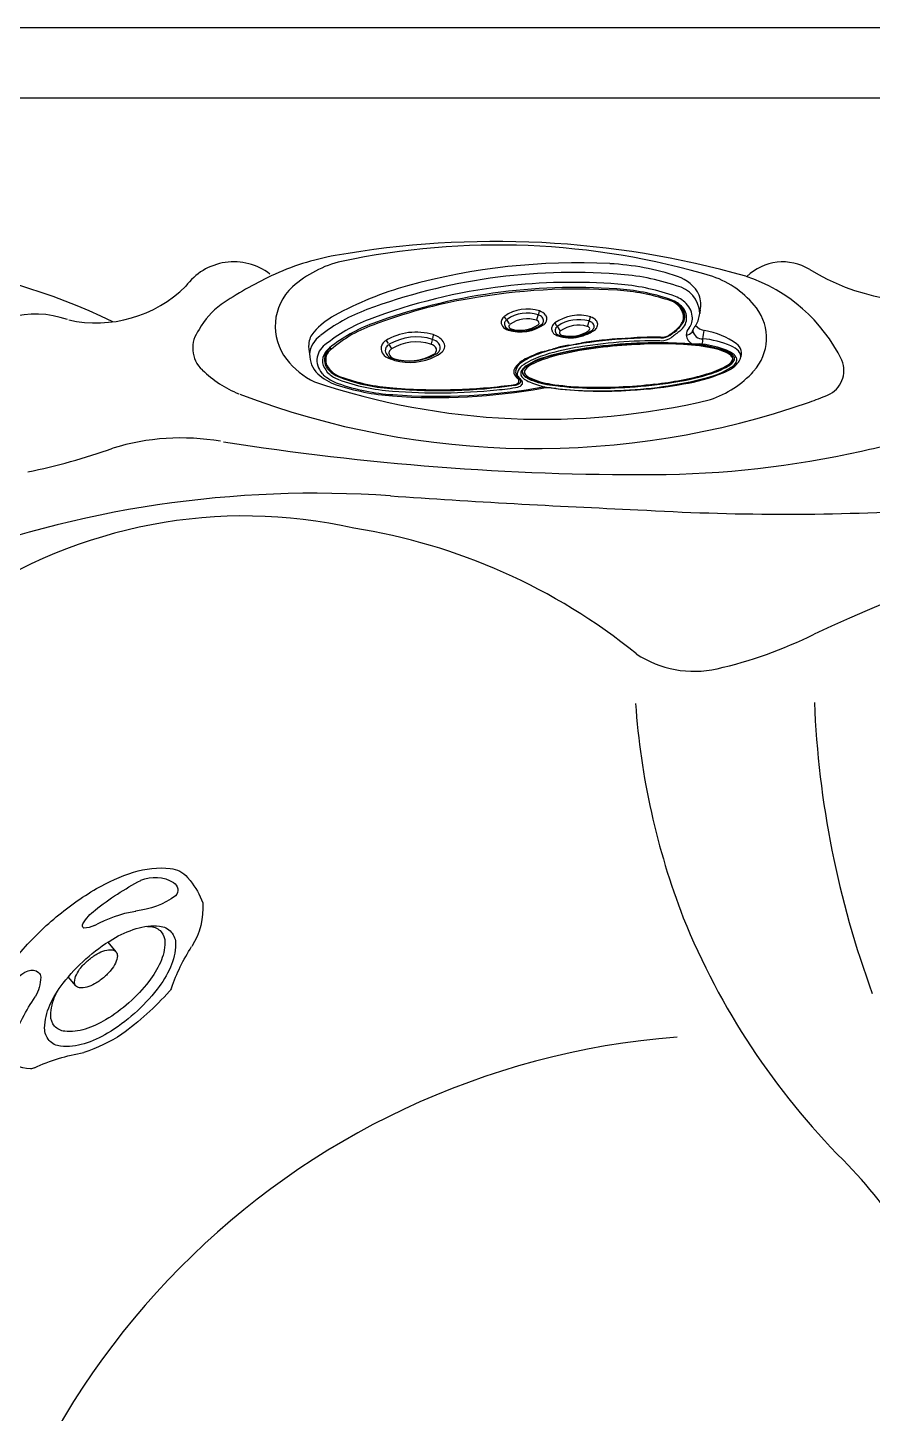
# Model space of a CAD drawing. Extents: x 944 to 1031, y 781 to 934.
# Drawn here: x 963.87 to 978.94, y 864.95 to 889.68 of the extents above; entities that cross this region are included whole.
import ezdxf

# ---------------------------------------------------------------- set-up
doc = ezdxf.new("R2010")
doc.units = 0
doc.header["$MEASUREMENT"] = 0
for name, color, linetype in [('1', 4, 'Continuous'), ('PARTS', 7, 'Continuous'), ('SHELL', 3, 'Continuous')]:
    doc.layers.add(name, color=color, linetype=linetype)

# ---------------------------------------------------------------- blocks, each defined once
blk = doc.blocks.new('AUX PANEL')
at = {"layer": '1', "color": 3}
for p, q in [((4.09, 0.706), (4.105, 0.761)), ((3.509, 0.604), (3.478, 0.65)), ((3.575, 0.518), (3.53, 0.586)), ((4.058, 0.603), (4.081, 0.683)), ((4.38, 0.551), (4.414, 0.5)), ((4.986, 0.589), (4.966, 0.51)), ((4.997, 0.611), (5.013, 0.673)), ((2.208, 0.231), (2.221, 0.292)), ((4.479, 0.418), (4.435, 0.484)), ((1.381, 0.18), (1.412, 0.125)), ((1.475, 0.043), (1.435, 0.111)), ((2.197, 0.211), (2.18, 0.135))]:
    blk.add_line(p, q, dxfattribs=at)
at = {"layer": '1', "color": 2}
for centre, radius, start, end in [((4.985, -9.767), 11.402, 88.2128, 106.5253), ((5.198, -2.936), 4.567, 72.7244, 88.2128), ((6.355, 0.783), 0.673, 27.941, 72.7244), ((3.446, -4.582), 5.993, 106.5253, 120.0224), ((6.52, 0.928), 0.461, 347.4297, 21.5705), ((3.902, 0.081), 0.71, 73.3731, 126.6286), ((4.04, 0.544), 0.226, 39.2156, 73.3731), ((6.497, 0.801), 0.467, 330.2411, 356.5702), ((7.096, 0.785), 0.134, 161.0592, 185.0976), ((1.16, -0.625), 1.423, 120.0224, 139.1091), ((3.546, 0.549), 0.122, 123.8991, 191.1005), ((3.557, 0.551), 0.133, 191.1005, 239.2691), ((3.756, 1.11), 0.73, 253.8892, 306.3578), ((4.106, 0.625), 0.133, 308.5481, 353.0694), ((4.135, 0.622), 0.104, 353.0694, 39.2156), ((4.521, 0.398), 0.209, 132.6044, 153.8236), ((4.823, -0.049), 0.747, 74.7178, 126.4448), ((4.964, 0.465), 0.213, 43.2785, 74.7178), ((5.042, 0.539), 0.105, 2.3795, 43.2785), ((5.034, 0.539), 0.113, 318.9553, 2.3795), ((0.353, 0.073), 0.356, 139.1091, 177.165), ((1.932, -0.719), 1.059, 74.5553, 122.303), ((2.119, -0.041), 0.356, 39.1161, 74.5553), ((3.655, 0.716), 0.324, 239.2691, 251.6989), ((4.41, 0.452), 0.0848, 153.8236, 197.8039), ((4.49, 0.478), 0.169, 197.8039, 216.3234), ((4.452, 0.45), 0.122, 216.3234, 246.3113), ((4.591, 0.767), 0.468, 246.3113, 256.5178), ((4.649, 1.008), 0.716, 256.5178, 287.4956), ((4.599, 1.167), 0.882, 287.4956, 301.8398), ((4.935, 0.625), 0.244, 301.8398, 318.9553), ((6.881, -0.821), 1.3, 54.6823, 82.229), ((0.575, 0.062), 0.579, 177.165, 195.0902), ((1.456, 0.037), 0.166, 124.9572, 195.5352), ((2.29, 0.098), 0.136, 312.1345, 39.1161), ((7.51, 0.068), 0.211, 336.4607, 54.6823), ((7.58, 0.021), 0.129, 343.1859, 45.0041), ((0.491, -0.088), 0.474, 179.8157, 227.6318), ((1.455, 0.036), 0.164, 195.5352, 241.4325), ((1.697, 0.481), 0.671, 241.4325, 256.2015), ((1.785, 0.84), 1.041, 256.2015, 297.5534), ((2.013, 0.404), 0.548, 297.5534, 312.1345), ((7.001, 0.653), 1.015, 293.4583, 302.5562), ((7.298, 0.187), 0.462, 302.5562, 320.7933), ((7.452, 0.062), 0.264, 320.7933, 342.7195), ((0.754, 0.2), 0.864, 227.6318, 252.8661), ((5.26, 6.446), 7.085, 274.0179, 281.6923), ((6.133, 2.652), 3.194, 280.147, 293.4583), ((1.747, 3.422), 4.235, 252.8661, 266.7927), ((2.089, 9.947), 10.769, 266.9181, 281.2009), ((4.278, -1.121), 0.513, 88.3059, 100.9296), ((4.256, -1.934), 1.326, 82.8545, 88.4017), ((5.11, 6.4), 7.051, 264.3901, 275.2555)]:
    blk.add_arc(centre, radius, start, end, dxfattribs=at)
at = {"layer": '1', "color": 3}
for centre, radius, start, end in [((4.898, -9.084), 10.546, 86.8632, 111.5506), ((4.88, -8.986), 10.271, 86.5699, 97.9706), ((5.294, -2.689), 4.139, 72.501, 87.4952), ((5.25, -2.804), 4.079, 72.6462, 86.5699), ((6.434, 0.738), 0.531, 4.3959, 78.6317), ((4.876, -8.962), 10.247, 97.9706, 111.8262), ((4.94, -9.286), 10.481, 87.0677, 111.2921), ((5.003, -9.862), 11.03, 87.4903, 101.2777), ((5.273, -2.793), 3.981, 73.2277, 87.0677), ((5.302, -2.643), 3.805, 73.2962, 87.2313), ((6.31, 0.63), 0.392, 35.432, 77.2832), ((6.317, 0.64), 0.371, 16.1555, 77.5899), ((6.26, 0.484), 0.557, 47.3073, 73.2277), ((6.266, 0.448), 0.672, 50.6403, 72.6462), ((4.522, -7.881), 8.993, 100.738, 112.1152), ((6.222, 0.449), 0.593, 49.076, 63.9015), ((6.442, 0.704), 0.257, 0.3358, 49.076), ((6.443, 0.682), 0.288, 306.9321, 47.3073), ((6.423, 0.711), 0.253, 350.8857, 35.432), ((6.445, 0.665), 0.391, 8.207, 50.6403), ((2.12, -2.091), 3.022, 111.2615, 129.3913), ((2.113, -2.063), 2.815, 111.8262, 130.4243), ((3.549, 0.52), 0.0681, 147.5692, 208.5669), ((3.651, 0.455), 0.189, 129.8753, 147.5692), ((3.9, 0.087), 0.633, 73.4336, 125.8479), ((3.61, 0.473), 0.0468, 123.687, 168.3826), ((3.754, 1.057), 0.664, 254.4282, 305.983), ((3.899, 0.093), 0.525, 72.5871, 126.8184), ((3.757, 0.965), 0.556, 253.9429, 305.979), ((4.033, 0.522), 0.0756, 43.0492, 72.5871), ((4.025, 0.506), 0.195, 54.0655, 73.4336), ((4.064, 0.545), 0.0357, 303.2086, 351.2073), ((4.059, 0.546), 0.0408, 351.2073, 43.0492), ((4.083, 0.587), 0.0953, 5.0171, 54.0655), ((4.095, 0.588), 0.0841, 305.983, 5.0171), ((4.495, 0.403), 0.112, 123.4939, 150.4891), ((4.82, -0.045), 0.665, 75.5501, 125.3139), ((4.816, -0.029), 0.55, 74.6927, 126.8054), ((4.951, 0.443), 0.0591, 34.3397, 77.9306), ((4.938, 0.415), 0.19, 54.8314, 75.5501), ((4.999, 0.5), 0.0854, 9.7066, 54.8314), ((5.01, 0.502), 0.0741, 323.8454, 9.7066), ((6.288, 0.8), 0.418, 309.7821, 323.2215), ((6.266, 0.835), 0.468, 313.1514, 327.7289), ((6.565, 0.61), 0.0832, 313.3958, 342.3064), ((6.416, 0.709), 0.26, 331.3848, 351.4245), ((6.459, 0.713), 0.24, 327.7289, 356.3018), ((6.92, 0.381), 0.192, 137.2968, 179.7854), ((6.552, 0.68), 0.283, 323.3704, 8.207), ((6.928, 0.461), 0.0807, 137.932, 181.7008), ((7.159, 0.366), 0.327, 141.7136, 152.8307), ((7.09, 0.717), 0.252, 219.319, 262.229), ((1.953, -1.713), 2.314, 110.6898, 133.9375), ((2.142, -2.108), 2.777, 111.2921, 129.6708), ((1.937, -0.724), 0.979, 74.0084, 121.0922), ((3.614, 0.555), 0.143, 208.5669, 254.4282), ((3.599, 0.475), 0.0356, 168.3826, 202.5332), ((3.612, 0.48), 0.0492, 202.5332, 222.9991), ((3.615, 0.484), 0.0543, 222.9991, 256.7133), ((4.468, 0.419), 0.0796, 150.4891, 190.7765), ((4.471, 0.42), 0.0832, 190.7765, 243.1564), ((4.593, 0.66), 0.352, 243.1564, 251.5771), ((4.509, 0.379), 0.0398, 126.097, 204.1853), ((4.522, 0.392), 0.0572, 210.9526, 260.5563), ((4.647, 0.99), 0.685, 255.9831, 305.64), ((4.65, 0.902), 0.583, 256.3823, 305.5673), ((6.378, -8.401), 8.672, 90.7076, 100.5484), ((6.29, -7.841), 8.171, 94.8825, 100.1158), ((4.965, 0.461), 0.0411, 304.9146, 341.0021), ((4.973, 0.458), 0.0326, 341.0021, 34.3397), ((6.383, -8.558), 8.882, 93.025, 98.8687), ((4.954, 0.543), 0.144, 310.0461, 323.8454), ((5.482, 3.073), 2.775, 272.3124, 276.4711), ((6.39, -8.711), 9.046, 90.7404, 93.7685), ((6.3, -6.423), 6.746, 90.1738, 93.2747), ((6.286, 0.603), 0.269, 267.1106, 296.5573), ((6.279, 0.607), 0.284, 270.1174, 305.362), ((6.281, 0.595), 0.324, 270.7773, 305.3436), ((5.59, 1.557), 1.447, 304.3422, 311.8229), ((5.653, 1.489), 1.365, 305.362, 313.1514), ((7.971, -1.352), 2.256, 126.9321, 131.7726), ((6.729, 0.519), 0.133, 269.1945, 321.2663), ((6.914, 0.401), 0.187, 185.7097, 251.1934), ((6.778, 0.48), 0.0707, 321.2663, 351.2247), ((7.011, 0.487), 0.166, 189.7009, 275.984), ((6.714, 0.293), 0.314, 347.339, 5.2156), ((-44.67, 7.536), 52.198, 352.0555, 352.2188), ((6.88, -1.462), 1.791, 68.7788, 85.2916), ((0.464, -0.12), 0.449, 125.7886, 176.0645), ((0.489, -0.192), 0.339, 126.3542, 229.549), ((0.608, -0.252), 0.369, 130.1613, 155.7405), ((0.542, -0.181), 0.258, 125.8818, 192.4668), ((1.471, 0.004), 0.107, 152.7339, 212.7658), ((1.519, -0.02), 0.16, 124.1793, 152.7339), ((1.571, -0.087), 0.153, 128.0613, 147.9271), ((1.936, -0.697), 0.864, 73.9923, 122.1245), ((2.145, -0.006), 0.142, 22.2291, 78.4856), ((2.141, -0.014), 0.24, 43.5931, 74.0084), ((2.194, 0.028), 0.0852, 296.3745, 13.5406), ((2.19, 0.1), 0.166, 296.8486, 325.4042), ((2.231, 0.072), 0.116, 325.4042, 43.5931), ((4.471, -0.953), 1.03, 106.5339, 114.5292), ((5.34, -3.307), 3.525, 102.8403, 110.6261), ((5.585, -4.141), 4.34, 100.5484, 109.5628), ((-0.018, 14.17), 14.745, 286.5339, 287.4444), ((5.504, -3.891), 4.038, 102.2348, 108.3973), ((5.717, -4.638), 4.807, 99.0995, 107.8856), ((4.934, -1.591), 1.775, 99.8338, 107.4444), ((6.284, -7.363), 7.57, 93.3483, 103.6374), ((5.998, -6.07), 6.365, 98.8978, 103.0896), ((3.848, 4.674), 4.583, 279.8338, 282.6858), ((6.38, -8.259), 8.493, 90.8326, 101.7653), ((6.364, -8.326), 8.551, 90.8476, 99.4711), ((6.393, -6.216), 6.434, 84.8655, 94.9188), ((6.465, -4.752), 4.981, 83.7239, 92.6272), ((6.421, -6.928), 7.162, 86.4713, 91.3134), ((6.869, -1.11), 1.324, 83.9007, 90.2641), ((7.179, -4.264), 4.496, 92.6065, 93.9775), ((6.722, -2.233), 2.438, 77.8804, 84.1832), ((6.913, -1.414), 1.642, 86.2447, 87.8295), ((6.995, 0.227), 0.0251, 304.6788, 354.3337), ((6.76, -1.902), 2.123, 71.5446, 83.2367), ((6.885, -1.285), 1.489, 66.5256, 85.1925), ((6.798, -1.709), 1.947, 70.3737, 83.4318), ((7.039, -0.86), 1.029, 68.4457, 79.1127), ((7.219, -0.405), 0.539, 55.1292, 68.4457), ((7.292, -0.308), 0.443, 54.3966, 71.5446), ((7.285, -0.337), 0.491, 50.7876, 70.102), ((7.401, -0.098), 0.195, 43.96, 66.5256), ((7.368, -0.192), 0.43, 45.0041, 68.1277), ((7.469, -0.047), 0.103, 14.5673, 55.1292), ((7.429, -0.071), 0.155, 31.3477, 43.96), ((7.458, -0.08), 0.16, 34.1573, 55.4533), ((7.507, -0.023), 0.0639, 328.3765, 31.3477), ((7.537, -0.028), 0.066, 9.4117, 35.1562), ((7.509, -0.062), 0.135, 25.2231, 50.7876), ((0.49, -0.199), 0.241, 155.7405, 201.1498), ((0.542, -0.181), 0.258, 192.4668, 225.9064), ((0.544, -0.182), 0.238, 145.5885, 216.491), ((1.545, 0.052), 0.195, 212.7658, 238.9868), ((1.495, -0.039), 0.0641, 147.9271, 199.8187), ((1.55, -0.02), 0.122, 199.8187, 253.5053), ((1.569, 0.092), 0.241, 238.9868, 257.7433), ((1.777, 0.8), 0.979, 254.6751, 299.9168), ((1.771, 0.741), 0.914, 253.9045, 300.2528), ((4.062, -0.501), 0.444, 130.5135, 150.5571), ((3.925, -0.359), 0.23, 124.3894, 169.4043), ((3.931, -0.391), 0.206, 126.5464, 166.6135), ((4.135, -0.588), 0.557, 115.2129, 130.5135), ((5.11, -2.09), 2.327, 120.2638, 124.3894), ((4.067, -0.485), 0.319, 124.409, 144.7267), ((4.548, -1.223), 1.242, 109.5628, 126.5464), ((4.168, -0.569), 0.435, 121.2, 140.1355), ((4.177, -0.54), 0.395, 115.704, 141.203), ((4.565, -1.211), 1.199, 106.2225, 124.409), ((9.616, -12.229), 13.424, 114.5292, 115.2129), ((4.33, -0.753), 0.78, 107.2647, 120.2638), ((4.61, -1.3), 1.29, 106.6488, 121.2), ((5.112, -2.481), 2.549, 103.9108, 115.704), ((6.064, 2.81), 3.296, 280.6899, 293.4611), ((6.745, 1.019), 1.439, 284.6623, 303.8175), ((6.55, 1.504), 1.912, 287.104, 298.0281), ((6.608, 1.328), 1.709, 287.1896, 299.2994), ((7.053, 0.495), 0.778, 294.4942, 309.3287), ((7.319, 0.093), 0.285, 296.1958, 328.3765), ((7.186, 0.296), 0.547, 298.7146, 311.9764), ((7.41, 0.034), 0.252, 302.904, 330.5441), ((7.442, 0.02), 0.164, 309.3287, 346.5223), ((7.464, 0.001), 0.142, 308.0204, 340.8538), ((7.534, -0.023), 0.0683, 340.8538, 5.6104), ((7.548, -0.044), 0.093, 330.5441, 25.2231), ((0.607, -0.154), 0.366, 201.1498, 229.791), ((0.796, 0.168), 0.813, 229.549, 251.3924), ((0.712, -0.055), 0.448, 216.6808, 252.308), ((0.768, 0.052), 0.582, 225.9064, 250.7557), ((0.726, -0.013), 0.55, 229.791, 250.6244), ((1.719, 2.917), 3.586, 251.421, 266.6959), ((3.747, -0.324), 0.0827, 150.5571, 182.8718), ((3.82, -0.32), 0.155, 182.8718, 227.961), ((3.836, -0.336), 0.138, 172.0602, 214.1366), ((2.079, -2.308), 2.487, 47.71, 48.7976), ((3.843, -0.351), 0.136, 207.1302, 236.6627), ((3.818, -0.364), 0.0904, 166.6135, 217.2924), ((4.053, -0.185), 0.386, 217.2924, 229.962), ((3.732, -0.491), 0.0307, 346.5457, 47.71), ((3.712, -0.55), 0.101, 41.922, 56.6627), ((3.765, -0.503), 0.0312, 340.7519, 41.922), ((3.887, -0.357), 0.0974, 144.7267, 219.3538), ((3.767, -0.526), 0.0596, 328.2455, 49.962), ((3.978, -0.282), 0.216, 219.3538, 235.0523), ((3.888, -0.335), 0.0706, 140.1355, 219.6246), ((3.944, -0.303), 0.128, 190.8459, 243.2975), ((4, -0.251), 0.211, 217.7981, 243.3099), ((3.919, -0.332), 0.0634, 141.203, 219.1831), ((4.12, -0.08), 0.462, 235.0523, 248.4056), ((4.045, -0.229), 0.226, 219.1831, 246.3327), ((4.26, 0.21), 0.73, 239.2096, 254.2492), ((4.216, 0.127), 0.646, 241.3274, 251.047), ((4.489, 0.783), 1.331, 246.3327, 263.3862), ((4.526, 1.067), 1.636, 251.4763, 266.013), ((4.643, 1.57), 2.143, 254.2492, 264.5053), ((5.207, 6.346), 6.983, 272.7222, 285.7486), ((5.01, 8.132), 8.73, 274.7939, 279.984), ((5.139, 7.174), 7.757, 276.2528, 281.4226), ((5.513, 4.925), 5.47, 277.091, 287.0145), ((5.716, 4.172), 4.707, 279.8723, 287.2579), ((1.653, 2.713), 3.498, 251.3924, 267.7645), ((1.658, 2.639), 3.361, 250.6244, 267.4121), ((1.642, 2.557), 3.235, 250.7557, 268.2288), ((2.124, 9.523), 10.261, 266.5519, 276.9572), ((2.128, 9.385), 10.067, 266.4926, 273.2192), ((2.114, 9.839), 10.637, 266.781, 281.4595), ((2.157, 8.778), 9.475, 266.2819, 279.2521), ((2.133, 9.406), 10.088, 273.1801, 278.8593), ((2.905, 3.665), 4.352, 276.0969, 281.2051), ((3.665, -0.381), 0.193, 274.3564, 303.3397), ((3.676, -0.459), 0.103, 276.3351, 322.16), ((3.73, -0.503), 0.102, 281.2051, 328.2455), ((3.727, -0.504), 0.0346, 328.4818, 9.2387), ((3.74, -0.494), 0.0569, 303.3397, 340.7519), ((4.516, 0.923), 1.541, 248.4056, 265.6006), ((4.968, 4.102), 4.685, 262.2396, 269.1507), ((5.063, 5.863), 6.51, 264.1363, 274.1865), ((4.416, -0.589), 0.0236, 79.0835, 88.6815), ((5.016, 4.892), 5.49, 263.7712, 270.3976), ((5.077, 6.897), 7.488, 265.1015, 276.9538), ((5.024, 7.92), 8.502, 269.1517, 277.8679), ((5.015, 7.84), 8.438, 270.2675, 274.9269)]:
    blk.add_arc(centre, radius, start, end, dxfattribs=at)
blk = doc.blocks.new('JET-HSS-Standard')
at = {"layer": '1', "color": 2}
for p, q in [((0.984, 2.3), (1.28, 2.282)), ((1.162, 0.474), (0.952, 0.472)), ((1.166, -0.466), (0.941, -0.471)), ((0.984, -2.3), (1.056, -2.298))]:
    blk.add_line(p, q, dxfattribs=at)
blk.add_lwpolyline([(0.984, 2.3, 0.194738), (0.662, 2.17, 0.099647), (0.288, 1.626, 0.057272), (0.082, 0.936, 0.043868), (0, 0, 0.043868), (0.082, -0.936, 0.057272), (0.288, -1.626, 0.099647), (0.662, -2.17, 0.194738), (0.984, -2.3, 0.194738)], format="xyb", dxfattribs=at)
for points in [[(1.536, -1.445, 0.188918), (1.753, -1.364, 0.101146), (2.005, -1.027, 0.059435), (2.15, -0.592, 0.045845), (2.216, -0.001, 0.045845), (2.173, 0.591, 0.059435), (2.045, 1.032, 0.101146), (1.806, 1.379, 0.188918), (1.592, 1.468, 0.188918), (1.376, 1.387, 0.101146), (1.123, 1.05, 0.059435), (0.978, 0.615, 0.045845), (0.913, 0.024, 0.045845), (0.955, -0.568, 0.059435), (1.083, -1.009, 0.101146), (1.322, -1.356, 0.188918)], [(1.166, -0.466, 0.191184), (1.234, -0.439, 0.100578), (1.312, -0.328, 0.058587), (1.354, -0.186, 0.045064), (1.371, 0.005, 0.045064), (1.353, 0.196, 0.058587), (1.309, 0.337, 0.100578), (1.231, 0.447, 0.191184), (1.162, 0.474, 0.191184), (1.095, 0.447, 0.100578), (1.017, 0.336, 0.058587), (0.974, 0.194, 0.045064), (0.958, 0.003, 0.045064), (0.976, -0.188, 0.058587), (1.019, -0.329, 0.100578), (1.098, -0.44, 0.191184)]]:
    blk.add_lwpolyline(points, format="xyb", close=True, dxfattribs=at)
at = {"layer": '1', "color": 3}
for points in [[(1.414, -1.311, 0.188918), (1.603, -1.241, 0.101146), (1.823, -0.947, 0.059435), (1.949, -0.568, 0.045845), (2.007, -0.053, 0.045845), (1.969, 0.464, 0.059435), (1.858, 0.848, 0.101146), (1.65, 1.15, 0.188918), (1.463, 1.227, 0.188918), (1.274, 1.157, 0.101146), (1.055, 0.863, 0.010554), (1.026, 0.798, 0.045845)], [(1.172, -1.175, 0.021992), (1.228, -1.234, 0.188918), (1.414, -1.311, 0.188918)]]:
    blk.add_lwpolyline(points, format="xyb", dxfattribs=at)
at = {"layer": '1', "color": 2}
for centre, radius, start, end in [((1.254, 1.613), 0.669, 40.7757, 87.76), ((1.634, 1.941), 0.168, 15.685, 40.7757), ((5.174, 2.935), 3.51, 195.685, 210.8178), ((-0.652, -0.001), 3.033, 7.7761, 22.0333), ((-3.284, 0.004), 5.652, 352.4729, 4.1121), ((2.153, -0.714), 0.168, 329.904, 352.4729), ((5.378, -2.583), 3.559, 149.904, 163.1848), ((0.729, -1.167), 1.301, 306.4998, 342.6906), ((1.026, -0.938), 1.361, 271.2926, 290.5173)]:
    blk.add_arc(centre, radius, start, end, dxfattribs=at)
at = {"layer": '1', "color": 3}
for centre, radius, start, end in [((1.724, 1.025), 1.349, 122.169, 142.4355), ((1.183, 1.847), 0.366, 80.8518, 118.9625), ((0.568, 2.431), 0.76, 322.2664, 339.394), ((1.235, 2.165), 0.0439, 357.8341, 81.7245), ((1.258, 1.195), 0.889, 132.7569, 196.3026), ((4.562, 0.132), 3.857, 151.6164, 164.6623), ((0.095, 1.439), 0.801, 312.5754, 339.0523), ((0.583, 1.008), 0.188, 199.4752, 259.1487), ((0.567, 0.925), 0.103, 259.1487, 312.5754), ((1.287, -0.625), 0.931, 162.2988, 182.6181), ((0.453, -0.355), 0.0541, 73.5871, 165.6626), ((0.16, -0.575), 0.411, 13.2926, 41.4318), ((2.731, -0.06), 2.211, 190.9737, 211.2098), ((5.417, -0.499), 5.062, 181.9016, 192.9406), ((-0.343, -2.033), 1.443, 4.4001, 34.9907), ((1.085, -1.451), 0.629, 196.8623, 251.9047), ((0.943, -1.903), 0.155, 249.9578, 352.6608)]:
    blk.add_arc(centre, radius, start, end, dxfattribs=at)
blk = doc.blocks.new('2006 ARIA')
at = {"layer": 'SHELL', "color": 4, "linetype": 'Continuous'}
blk.add_line((75, 87), (12, 87), dxfattribs=at)
at = {"layer": 'SHELL', "linetype": 'Continuous'}
blk.add_line((12, 85.751), (75, 85.751), dxfattribs=at)
at = {"layer": 'SHELL', "color": 2, "linetype": 'Continuous'}
for centre, radius, start, end in [((27.78, 66.74), 16.445, 74.2267, 100.0078), ((25.706, 78.497), 4.506, 100.0078, 115.3137), ((26.511, 76.794), 6.39, 115.3137, 124.5384), ((31.313, 79.765), 2.953, 26.1545, 71.3516), ((23.588, 81.042), 1.233, 124.5384, 152.3945), ((22.909, 81.283), 0.53, 141.3948, 227.5912), ((23.952, 82.327), 2.006, 225.7195, 247.9708), ((33.524, 80.882), 0.477, 292.8149, 22.7979), ((28.495, 94.328), 14.838, 249.1836, 289.2443), ((31.556, 85.56), 5.551, 289.2443, 292.8149), ((24.574, 59.505), 19.187, 86.0163, 110.917), ((37.187, 240.616), 162.363, 266.01626, 267.5776), ((32.952, 121.333), 43.015, 266.4982, 273.2309), ((32.113, 55.015), 14.014, 94.4649, 176.1024)]:
    blk.add_arc(centre, radius, start, end, dxfattribs=at)
at = {"layer": 'SHELL', "linetype": 'Continuous'}
for centre, radius, start, end in [((27.822, 69.765), 13.357, 73.3048, 102.0465), ((15.998, 71.474), 11.41, 64.2629, 136.6159), ((23.113, 81.761), 1.061, 52.6866, 143.9654), ((25.454, 80.96), 1.915, 102.6563, 132.4204), ((32.911, 81.905), 0.916, 58.4467, 134.4505), ((35.403, 85.964), 3.847, 238.4467, 280.5169), ((20.656, 84.017), 2.285, 257.6308, 314.4177), ((24.803, 81.671), 0.952, 132.4204, 218.3076), ((31.13, 81.003), 1.644, 37.261, 71.2439), ((19.575, 80.193), 1.696, 70.4048, 140.8657), ((31.735, 81.463), 0.884, 317.6799, 37.261), ((25.191, 81.977), 1.446, 218.3076, 243.7425), ((31.034, 82.101), 1.832, 288.5567, 317.6799), ((28.635, 92.827), 12.815, 251.4179, 283.4542), ((22.176, 75.512), 4.167, 80.3573, 107.0953), ((30.447, 96.707), 17.691, 282.6247, 286.4024), ((17.157, 90.189), 11.347, 281.5805, 289.5333), ((30.392, 126.698), 47.674, 260.9946, 270.2439), ((30.521, 96.375), 17.35, 270.2439, 282.6247), ((45.499, 50.539), 28.321, 70.7733, 115.1414), ((23.303, 69.411), 8.876, 77.2866, 124.2471), ((23.607, 67.584), 10.614, 50.9346, 81.0578), ((30.021, 83.112), 7.744, 282.7919, 296.4207), ((31.324, 77.372), 1.857, 236.3669, 282.7919), ((43.421, 75.859), 13.172, 183.9935, 201.1021), ((50.5, 75.647), 17.041, 182.3099, 200.1999), ((43.296, 76.044), 13.124, 202.0502, 224.8461), ((28.286, 61.115), 8.046, 31.4691, 44.8461)]:
    blk.add_arc(centre, radius, start, end, dxfattribs=at)
at = {"layer": 'PARTS', "color": 1, "rotation": 358.889949448984}
blk.add_blockref('AUX PANEL', (24.45, 81.264), dxfattribs=at)
at = {"layer": 'PARTS', "xscale": -1, "rotation": 130.470434772876}
blk.add_blockref('JET-HSS-Standard', (19.899, 71.092), dxfattribs=at)

msp = doc.modelspace()

# ---------------------------------------------------------------- block references
at = {"layer": '1'}
msp.add_blockref('2006 ARIA', (944.433, 802.675), dxfattribs=at)

doc.saveas('drawing.dxf')
